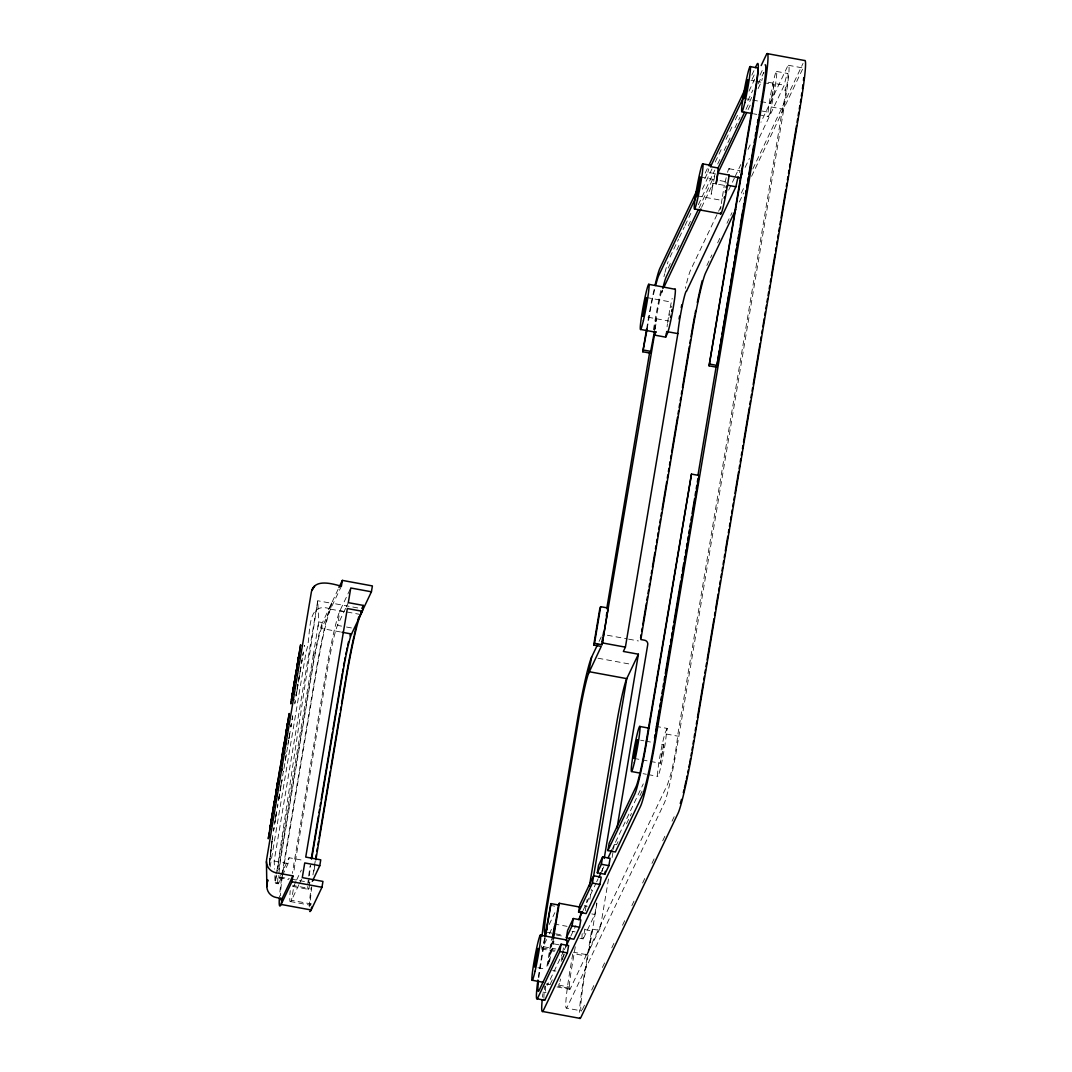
<?xml version="1.0" encoding="UTF-8"?>
<svg xmlns="http://www.w3.org/2000/svg" width="1072" height="1072" viewBox="0 0 1072 1072"><rect width="100%" height="100%" fill="white"/><g stroke="black" fill="none" stroke-linecap="round" stroke-linejoin="round"><path stroke-width="0.75" stroke-dasharray="5 3.75" d="M269.353 863.643L271.524 843.999M269.394 863.483L272.449 837.259L269.26 865.05M269.394 863.737L272.449 837.259M269.246 865.345L272.744 835.49M274.861 875.69L275.035 883.207L278.358 883.77L275.035 883.207L317.727 600.749L331.65 603.308M273.816 828.629L273.641 829.795L274.07 827.45M281.346 783.458L281.829 780.295L281.641 781.408M282.646 775.82L283.356 771.197L282.847 774.038M285.353 759.432L286.318 754.072M303.389 651.964L302.84 655.448M304.26 646.403L304.408 645.451L304.26 646.161M317.995 626.584L318.732 621.921L317.727 600.749L274.164 861.03L274.553 869.164M281.668 782.024L281.936 780.362M292.71 716.083L292.147 719.593M294.867 703.111L295.309 700.364M669.705 315.423L669.96 313.868M273.333 831.189L273.722 828.777M280.261 790.412L280.556 788.563M274.7 823.001L275.102 820.562M290.874 727.044L291.383 723.814L290.82 727.084M296.596 692.753L296.287 694.736L296.596 692.941M300.964 666.757L300.039 672.412M296.046 695.366L296.462 692.78M280.315 790.332L280.77 787.531M297.587 686.16L297.842 684.606M301.661 662.804L302.036 660.432M275.973 815.269L276.496 812.134M275.571 817.547L276.187 813.795M278.921 798.613L279.377 795.813M297.426 686.924L297.909 684.03M278.586 800.73L279.832 793.28M290.177 731.305L289.708 734.173M291.048 726.267L291.396 724.123M295.979 696.237L296.408 693.691M297.185 689.162L297.587 686.723M301.487 663.126L302.331 658.208M302.827 655.18L303.229 652.781M297.078 689.658L297.802 685.249M300.361 670.603L300.924 667.266M301.487 663.3L301.741 661.786M313.171 655.85L318.732 621.921L322.471 622.604L338.296 588.917M277.38 806.774L277.849 803.987M298.74 679.005L299.209 676.164M277.38 807.873L277.876 805.032M278.626 799.27L279.819 792.583M280.073 791.069L280.583 788.027M288.1 743.097L288.609 740.082M288.864 738.568L290.137 731.707M296.1 695.259L296.622 692.07M298.311 682.207L299.383 675.936M299.637 674.395L300.951 666.543M275.933 816.623L276.817 811.182M278.814 798.734L279.913 792.181M280.181 790.546L282.097 779.103M283.986 768.49L285.031 762.272M285.299 760.705L286.438 753.71M286.706 752.088L287.792 745.616M287.899 745.147L288.864 739.184M288.958 738.796L289.601 734.936M297.333 688.586L297.962 685.021M298.766 680.211L299.637 674.998M275.022 822.09L275.705 817.99M313.386 654.563L277.045 871.67M278.867 875.368A32.147 2.117 -79.6 0 0 279.899 877.017L278.921 882.886L275.182 882.202M282.445 875.462L288.1 863.59L289.078 857.734L304.1 860.494M278.988 873.077A32.147 2.117 -79.6 0 1 281.628 853.406L312.917 666.449A32.147 2.117 -79.6 0 1 321.493 628.473L330.672 609.177L331.543 603.107L361.586 608.641M292.763 885.539A38.27 2.533 -79.6 0 0 293.942 885.646L308.964 888.42L309.701 884.011M314.377 866.136L315.208 861.218M544.563 938.509L543.196 946.656L555.912 949.001M544.71 937.92L540.355 963.983A45.935 3.028 -79.6 0 0 538.131 978.414M646.617 328.97L647.702 322.444A45.935 3.028 -79.6 0 1 654.496 287.671M545.259 937.839L541.159 962.281A38.27 2.533 -79.6 0 0 538.787 978.24M647.153 328.876L649.243 316.548A22.968 1.514 -79.6 0 1 654.161 291.785L654.255 291.396A38.27 2.533 -79.6 0 1 654.979 288.341M546.921 966.301L551.544 938.603M653.451 329.694L654 326.397A57.406 3.792 -79.6 0 1 661.344 288.046M547.859 965.363L552.227 939.3M654.134 330.35L655.22 323.824A45.935 3.028 -79.6 0 1 662.014 289.051M548.676 963.661L552.763 939.219M654.67 330.27L656.654 318.531A22.968 1.514 -79.6 0 0 655.314 329.801M558.994 944.807L552.562 943.615L553.366 938.777M561.192 961.396L563.564 947.259M572.716 954.08L569.996 970.374A49.754 3.283 -79.6 0 0 567.302 1006.903L664.198 803.33A49.754 3.283 -79.6 0 0 677.464 744.544L784.825 103.006A49.754 3.283 -79.6 0 0 787.505 66.477L760.946 122.275M575.262 946.804L571.416 969.758A22.968 1.514 -79.6 0 0 570.17 986.629L569.406 988.223L558.15 986.146M585.272 910.798L587.188 899.328M584.856 929.022L583.208 938.911L579.939 938.308M589.828 899.368L591.476 889.492M726.173 177.684A22.968 1.514 -79.6 0 0 724.645 184.692L724.31 185.376L713.054 183.299L711.205 194.3A22.968 1.514 -79.6 0 1 715.372 173.677L707.855 172.297L703.58 181.262M608.507 878.986L600.508 926.865A3.832 3.712 25.5 0 1 596.139 929.839L592.374 929.143L591.556 930.858L584.2 974.85A57.406 3.792 -79.6 0 0 579.336 1012.383M592.374 929.143L585.017 973.135A49.754 3.283 -79.6 0 0 581.533 1010.883L566.512 1008.122M582.176 933.632A38.27 2.533 -79.6 0 0 583.208 938.911L594.826 914.483L596.756 902.946M601.995 871.657L602.544 868.36M596.89 903.415L588.876 951.293A3.832 3.712 25.5 0 1 584.508 954.268L573.386 952.217M722.474 196.377L724.31 185.376M612.099 857.533L613.211 850.927M613.479 849.279L614.591 842.672M667.226 728.424L665.591 731.841A22.968 1.514 -79.6 0 0 658.556 764.859A22.968 1.514 -79.6 0 0 660.097 769.736A22.968 1.514 -79.6 0 0 666.288 734.025L667.226 728.424L655.957 726.347M770.286 112.547L771.224 106.945A22.968 1.514 -79.6 0 0 776.677 74.785A22.968 1.514 -79.6 0 0 772.979 83.134L772.832 83.763A22.968 1.514 -79.6 0 0 768.57 107.924A22.968 1.514 -79.6 0 0 768.664 115.964L770.286 112.547L759.016 110.47M569.406 988.223A30.619 2.023 -79.6 0 0 570.371 988.585L667.266 784.999A30.619 2.023 -79.6 0 0 669.451 778.017A22.968 1.514 -79.6 0 0 674.114 759.204A22.968 1.514 -79.6 0 0 677.558 736.102L782.493 109.022A22.968 1.514 -79.6 0 0 787.933 76.862A22.968 1.514 -79.6 0 0 784.248 85.211L758.641 139.012M290.847 726.749L291.329 723.881M301.607 661.987L301.969 659.883M280.395 788.804L281.789 780.282M296.395 694.321L297.078 690.301M273.628 830.304L274.043 827.906M274.606 824.341L275.035 821.835M270.104 866.953L306.27 650.758C311.872 637.666 304.368 600.092 330.565 608.976L341.365 586.263M277.608 868.36L278.104 865.426M291.999 719.861L292.71 715.761M295.175 701.57L294.773 703.889M276.308 876.012L275.075 883.073L277.956 883.73M562.478 959.829L562.8 958.301M671.179 307.476L671.487 306.083M563.108 956.907L563.926 953.906M707.855 172.297L708.11 171.306A22.968 1.514 -79.6 0 1 708.766 168.867M726.012 183.366L726.253 182.588M350.088 589.412L339.945 610.705A53.587 3.538 -79.6 0 0 325.66 674.007L294.371 860.963A53.587 3.538 -79.6 0 0 292.415 873.358M345.599 608.333L337.492 625.365A38.27 2.533 -79.6 0 0 327.295 670.576L296.006 857.546A38.27 2.533 -79.6 0 0 293.661 873.251M346.283 606.913L348.306 602.652M280.609 875.529L289.078 857.734M281.735 876.95L278.921 882.886A38.27 2.533 -79.6 0 1 278.157 874.698M295.966 881.398L293.942 885.646L291.49 900.319L312.14 904.111M296.636 879.978L301.366 870.035M298.914 884.695L291.49 900.319A53.587 3.538 -79.6 0 1 290.244 890.591M299.597 883.274L301.621 879.027M705.162 173.182L708.043 167.152M751.82 75.161L754.688 69.131M752.035 79.449L755.613 71.945M670.027 257.066L678.643 238.976M679.353 237.461L684.378 226.902M685.102 225.401L690.837 213.341M702.321 189.208L712.371 168.09M715.238 162.06L721.697 148.485M725.999 139.44L732.457 125.866M735.338 119.836L738.916 112.292M748.966 91.187L754.715 79.127M668.191 268.067L670.335 263.538M676.794 249.964L679.661 243.934M688.278 225.844L690.435 221.314M698.328 204.725L714.836 170.046M717.704 164.016L719.861 159.487M724.163 150.442L730.622 136.868M734.923 127.823L739.948 117.263M747.841 100.674L752.866 90.115M760.048 75.04L763.639 67.496M698.998 208.089L715.372 173.677M745.965 109.384L751.686 97.364M758.118 83.844L763.88 72.333L763.693 72.976A22.968 1.514 -79.6 0 0 763.036 75.415M701.584 207.405L713.054 183.299M748.068 109.706L750.226 105.19M758.118 88.601L761.71 81.057A22.968 1.514 -79.6 0 1 762.326 78.35M720.759 206.722L690.609 270.05A49.754 3.283 -79.6 0 0 685.343 288.355M728.652 190.133L734.4 178.073M735.111 176.558L740.859 164.498M748.028 149.41L751.619 141.879M745.12 167.406L749.395 158.442M706.863 265.494L711.888 254.935M717.637 242.875L721.215 235.331M726.963 223.271L731.988 212.712M741.315 193.107L744.906 185.563M752.799 168.974L803.035 63.422M739.372 201.951L743.673 192.893M751.566 176.304L802.526 69.238M599.087 641.431L601.794 635.75M549.186 924.56L554.854 912.661M546.573 939.554L543.196 946.656A53.587 3.538 -79.6 0 1 541.494 945.772M549.279 933.886L551.973 928.205M552.562 943.615L553.782 941.055M563.631 951.253L547.846 984.431A30.619 2.023 -79.6 0 1 546.881 984.083L547.645 982.475A22.968 1.514 -79.6 0 1 546.908 982.099M564.341 949.752L565.788 946.737M570.8 936.178L575.825 925.618M583.007 910.543L595.925 883.395M596.648 881.881L598.082 878.866M601.66 871.335L605.251 863.791M611.71 850.217L643.294 783.86M550.164 984.31L553.701 976.86M562.21 958.984L564.341 954.509M618.048 841.667L616.628 844.642L610.625 843.53M626.53 823.832L631.475 813.434M639.971 795.612L642.088 791.149M600.065 928.071L587.242 954.281L584.307 955.621L574.11 953.812M582.337 1009.677L585.915 1002.132M591.664 990.072L595.255 982.528M602.424 967.453L606.015 959.909M611.764 947.849L615.341 940.305M622.524 925.23L626.115 917.686M631.85 905.626L635.441 898.081M642.61 883.006L646.202 875.462M651.95 863.402L655.541 855.858M662.71 840.783L666.302 833.239M672.037 821.179L675.628 813.635M774.024 84.567L770.647 103.368L774.131 84.621L764.175 82.758M663.608 744.437L660.231 763.237L663.756 744.839L658.677 743.539M788.295 65.271L803.317 68.032M776.409 71.409L787.679 73.486M768.142 82.249L784.248 85.211M751.03 80.333L754.313 80.949M755.948 81.244L762.527 82.45M744.357 98.53L750.936 99.736M752.584 100.044L759.15 101.25M760.798 101.559L770.647 103.368M771.224 106.945L782.493 109.022M753.509 113.806L756.792 114.409M758.427 114.704L768.289 116.526M728.973 168.693L740.229 170.756M700.311 177.001L713.456 179.426M720.036 180.632L726.602 181.838M696.934 195.801L721.59 200.33M646.362 297.493L671.018 302.023M647.917 317.191L669.29 321.131M607.368 635.24L626.959 638.845M628.594 639.14L638.389 640.949M360.607 614.511L339.945 610.705L337.492 625.365L345.01 626.758M598.015 658.221L631.381 664.359M330.672 609.177L345.693 611.938M346.511 627.026L352.514 628.138M340.467 631.957L321.493 628.473L322.471 622.604A38.27 2.533 -79.6 0 0 312.26 667.816L280.985 854.786A38.27 2.533 -79.6 0 0 278.64 870.491M666.288 734.025L677.558 736.102M640.6 740.203L643.883 740.806M645.532 741.114L652.098 742.32M633.941 758.4L640.507 759.606M642.155 759.914L648.721 761.12M650.369 761.415L660.231 763.237M643.079 773.676L646.362 774.279M648.011 774.574L657.873 776.396M584.32 905.666L587.322 906.229M550.164 905.331L554.68 906.162M591.824 913.934L594.826 914.483M274.164 861.03L288.1 863.59M554.01 923.943L567.061 926.342M585.031 929.652L591.556 930.858M279.899 877.017L289.386 878.772M290.968 879.053L309.942 882.551A32.147 2.117 -79.6 0 1 309.473 883.301M572.1 931.327L575.115 931.89M279.095 877.727L288.582 879.482M547.283 932.292L553.809 933.498M555.443 933.792L563.617 935.293M292.978 886.504L307.999 889.264M556.462 935.025L564.636 936.526M290.15 901.498L310.8 905.304A53.587 3.538 -79.6 0 1 311.751 886.772M542.338 947.956L555.041 950.301M541.266 948.921L554.412 951.346M537.903 967.721L546.117 969.235M552.683 970.441L555.966 971.044M558.539 985.101L569.808 987.178M546.881 984.083L550.097 984.672M557.025 986.937L569.902 989.309M542.995 992.136L545.996 992.685M662.322 290.74A22.968 1.514 -79.6 0 0 661.772 292.777A38.27 2.533 -79.6 0 1 662.483 289.721M549.561 961.718A22.968 1.514 -79.6 0 1 553.943 941.564M560.616 979.031A22.968 1.514 -79.6 0 1 559.959 981.47M559.383 983.319A22.968 1.514 -79.6 0 1 558.914 984.552M727.54 172.324A22.968 1.514 -79.6 0 1 729.161 173.168M720.679 209.308A22.968 1.514 -79.6 0 1 720.96 206.682M721.362 203.586A22.968 1.514 -79.6 0 1 722.26 197.637M663.957 276.616A57.406 3.792 -79.6 0 1 664.68 273.722M665.015 272.355A57.406 3.792 -79.6 0 1 668.111 261.635M545.393 991.131A38.27 2.533 -79.6 0 1 545.688 985.222M543.933 998.327A45.935 3.028 -79.6 0 1 544.831 985.985M542.472 997.148A57.406 3.792 -79.6 0 1 542.861 993.704M739.385 172.552A22.968 1.514 -79.6 0 1 739.868 171.319M667.065 326.786A22.968 1.514 -79.6 0 1 667.467 323.717M667.628 322.605A22.968 1.514 -79.6 0 1 668.566 316.629M668.781 315.369A22.968 1.514 -79.6 0 1 669.946 308.977M670.188 307.704A22.968 1.514 -79.6 0 1 672.184 298.364M330.565 608.976A53.587 3.538 -79.6 0 0 316.267 672.278L284.991 859.235A53.587 3.538 -79.6 0 0 280.382 895.817M308.964 888.42A38.27 2.533 -79.6 0 1 307.744 886.45M307.878 883.73A38.27 2.533 -79.6 0 1 308.2 880.219M308.682 876.025A38.27 2.533 -79.6 0 1 310.116 865.935M309.138 883.261A32.147 2.117 -79.6 0 1 309.031 878.611M309.299 875.677A32.147 2.117 -79.6 0 1 310.679 865.184M331.543 603.107A59.71 3.94 -79.6 0 0 315.624 673.645L284.335 860.602A59.71 3.94 -79.6 0 0 279.43 897.143M314.002 871.107A53.587 3.538 -79.6 0 1 314.766 866.377M309.259 906.899A59.71 3.94 -79.6 0 1 311.108 887.75M312.957 874.926A59.71 3.94 -79.6 0 1 314.136 867.623M785.441 87.06L785.106 90.825L785.441 87.06"/><path stroke-width="1.5" d="M267.544 879.817L266.834 885.874L267.25 883.663M267.558 879.777L267.008 884.668A11.484 11.149 8.7 0 0 276.496 897.559L282.097 898.591L292.911 875.878L276.027 872.769M726.186 187.546L726.401 186.099M274.218 803.008L274.512 801.079M277.568 782.828L278.05 779.666L275.919 792.302M282.472 769.843L279.953 769.415L289.226 713.496L273.601 807.243M281.856 757.931L282.767 751.941M283.062 750.025L284.12 743.177L286.626 743.593M294.036 699.828L291.517 699.413L292.683 692.15M298.86 656.144L299.142 654.335L296.261 671.782M278.157 779.733L276.174 791.726M276.482 789.783L279.819 769.026L282.338 769.441M298.592 657.846L299.008 654.523L297.346 664.211M275.879 793.481L275.142 797.983M286.881 727.767L287.604 723.185L286.479 729.764M298.659 656.761L297.882 662.174M292.937 691.36L293.152 690.046M272.717 811.504L269.876 829.165L270.546 825.427M273.655 805.715L268.281 838.76L269.367 832.609M286.666 729.107L285.929 733.543M294.13 683.4L292.482 694.227L293.018 691.145M294.746 679.889L291.517 699.413M274.204 803.652L276.053 792.65M295.778 673.658L290.874 703.862L292.026 697.269M295.859 674.368L296.341 671.434M296.596 669.973L300.629 644.821L293.808 686.093M297.708 662.67L297.962 661.156M273.373 807.538L274.861 798.64M294.72 679.795L296.368 669.933M272.811 812L269.863 829.674M272.998 811.008L273.641 807.122M293.299 689.671L295.014 679.259M338.966 587.496L342.357 580.394L372.399 585.928L371.421 591.798L350.758 587.992L348.306 602.652L363.328 605.425L362.349 611.295L347.328 608.521L305.734 857.077L320.756 859.838L319.778 865.707L304.743 862.933L302.291 877.606L322.953 881.412L321.975 887.268L311.161 909.981L281.119 904.446L291.919 881.733L292.911 875.878M342.357 580.394L341.365 586.263C332.548 583.771 314.217 578.21 311.362 592.079L266.58 859.69A11.497 11.135 25.5 0 0 276.027 872.755M311.295 858.672L318.438 816.033M318.987 812.75L319.536 809.467M320.086 806.184L320.635 802.915M321.185 799.632L332.427 732.39M332.977 729.107L342.316 673.35M311.684 858.94L342.96 671.983A32.147 2.117 -79.6 0 1 351.536 634.008L362.349 611.295M315.758 857.935L316.307 854.665M316.856 851.382L317.406 848.099M317.942 844.816L318.491 841.533M319.041 838.264L330.297 771.023M330.846 767.74L339.904 713.617M340.454 710.334L341.003 707.051M341.553 703.781L345.398 680.814M315.851 859.851L346.323 677.812A53.587 3.538 -79.6 0 1 360.607 614.511L361.103 611.576M311.657 907.046L311.161 909.981A59.71 3.94 -79.6 0 1 309.661 911.307M544.831 936.874L545.648 931.997A38.27 2.533 -79.6 0 1 547.712 903.884L579.001 716.927A38.27 2.533 -79.6 0 1 588.407 673.752L591.664 657.042L597.734 644.272M544.991 936.285L550.981 903.616L558.499 904.996L559.303 903.294L580.233 907.14M593.727 645.049L599.864 608.387L600.668 606.685L608.186 608.065L602.049 644.714L594.531 643.334L593.727 645.049L601.231 646.429L588.407 673.752M654.402 331.891L650.315 353.157L642.798 351.777L646.617 328.97M545.527 936.204L550.981 903.616M594.531 643.334L600.668 606.685M642.798 351.777L647.153 328.876M606.873 607.985L649.592 352.742M552.495 937.665L554.412 926.262M602.035 641.646L602.571 638.456M603.107 635.281L603.63 632.091M606.296 616.145L606.832 612.956M553.045 937.585L558.499 904.996M553.366 938.777L559.303 903.294M602.049 644.714L654.389 335.067L656.024 331.65A22.968 1.514 -79.6 0 1 655.649 332.213L640.627 329.439M537.903 980.036A45.935 3.028 -79.6 0 0 537.876 997.71L559.852 951.521L561.085 944.191L568.602 945.571L567.369 952.901L545.38 999.091A45.935 3.028 -79.6 0 1 544.161 999.948M654.389 335.067L665.658 337.144L666.369 332.95M566.364 937.839L567.597 930.496L573.292 918.53L580.81 919.91L579.577 927.24L573.882 939.219L566.364 937.839L572.073 925.86L573.292 918.53M578.585 912.178L579.805 904.835L593.647 875.757L601.164 877.137L599.931 884.467L586.089 913.558L578.585 912.178L592.427 883.087L626.758 678.63L638.389 654.201L623.368 651.441L625.405 647.153L677.866 333.62A22.968 1.514 -79.6 0 1 681.953 307.289A22.968 1.514 -79.6 0 1 686.495 291.303L735.915 186.756A22.968 1.514 -79.6 0 1 738.152 176.826M579.925 918.918L581.024 912.366M589.386 886.196L616.561 723.841A38.27 2.533 -79.6 0 1 626.758 678.63L589.198 671.715M597.305 872.822L598.538 865.493L602.611 856.943L610.115 858.324L608.896 865.653L604.822 874.203L597.305 872.822L601.379 864.273L602.611 856.943M746.635 112.721L717.932 173.034L716.096 184.036A22.968 1.514 -79.6 0 0 718.066 167.996L744.531 112.399M640.574 637.961L641.123 634.664M641.686 631.368L642.235 628.071M642.785 624.775L646.362 603.375M646.912 600.079L647.461 596.782M648.024 593.499L648.573 590.203M649.123 586.907L649.672 583.61M650.222 580.314L650.771 577.031M651.32 573.734L651.87 570.438M652.433 567.142L654.912 552.321M655.461 549.038L656.01 545.742M656.56 542.445L657.109 539.149M657.659 535.853L658.208 532.57M658.771 529.273L659.32 525.977M659.87 522.68L660.419 519.397M660.968 516.101L661.518 512.805M662.067 509.508L666.757 481.516M667.307 478.219L667.856 474.923M668.405 471.64L668.955 468.343M669.518 465.047L670.067 461.751M670.616 458.468L671.166 455.171M671.715 451.875L677.504 417.289M678.053 414.006L678.603 410.71M679.152 407.414L679.715 404.117M680.264 400.821L680.814 397.538M681.363 394.241L681.913 390.945M682.462 387.649L689.35 346.484M689.899 343.187L690.462 339.891M691.011 336.608L691.561 333.312M604.206 858.471L638.389 654.201M607.891 850.578L609.124 843.249L635.991 786.794A38.27 2.533 -79.6 0 0 643.24 757.77L643.414 756.939A22.968 1.514 -79.6 0 0 645.84 743.66L691.48 474.092L698.998 475.472L654.523 741.261A45.935 3.028 -79.6 0 1 642.275 795.518L615.408 851.972L607.891 850.578L634.758 794.124A45.935 3.028 -79.6 0 0 647.006 739.868L691.48 474.092M604.822 874.203L605.318 871.281M617.07 827.825L647.743 644.594A3.832 3.712 25.5 0 0 644.594 640.225L640.842 639.542L692.378 331.596A49.754 3.283 -79.6 0 1 705.644 272.824L735.781 209.482M717.932 173.034L729.201 175.111L727.365 186.113A22.968 1.514 -79.6 0 1 720.505 212.859M765.086 64.883A45.935 3.028 -79.6 0 1 761.87 99.723L716.592 367.214L709.074 365.82L754.835 91.991A22.968 1.514 -79.6 0 0 757.609 67.965L750.105 66.571M709.074 365.82L754.366 98.329A45.935 3.028 -79.6 0 0 756.845 64.601L755.412 67.63M697.952 475.378L716.19 366.396M654.536 738.018L655.086 734.709M655.635 731.412L659.226 709.945M659.789 706.649L660.339 703.353M660.888 700.043L661.437 696.746M661.987 693.437L662.55 690.14M663.099 686.844L663.648 683.534M664.198 680.238L664.761 676.928M665.31 673.631L670 645.572M670.563 642.262L671.112 638.966M671.662 635.669L672.211 632.359M672.76 629.063L673.323 625.753M673.873 622.457L680.774 581.185M681.336 577.888L681.886 574.579M682.435 571.282L683.815 563.028M684.365 559.731L684.928 556.422M685.477 553.125L686.026 549.815M686.576 546.519L687.125 543.223M687.688 539.913L688.237 536.616M688.787 533.32L689.336 530.01M689.899 526.714L690.448 523.404M690.998 520.108L691.547 516.811M692.11 513.501L694.589 498.641M695.138 495.344L695.701 492.048M696.251 488.738L696.8 485.442M697.349 482.145L697.899 478.836M716.592 367.214L719.352 350.705M719.902 347.395L720.451 344.099M721 340.789L721.563 337.492M722.113 334.196L729.014 292.924M729.563 289.614L730.126 286.318M730.675 283.021L733.154 268.161M733.717 264.864L734.266 261.555M734.816 258.258L735.365 254.948M735.928 251.652L736.477 248.356M737.027 245.046L737.576 241.749M738.139 238.44L738.688 235.143M739.238 231.847L739.787 228.537M740.337 225.241L742.829 210.38M743.378 207.084L743.928 203.774M744.491 200.477L745.04 197.181M745.589 193.871L746.139 190.575M746.702 187.265L747.251 183.969M747.8 180.672L748.35 177.362M748.913 174.066L753.603 145.993M754.152 142.697L754.715 139.4M755.264 136.09L755.814 132.794M756.363 129.498L756.912 126.188M757.475 122.891L758.025 119.582M693.035 744.022L693.584 740.725M694.147 737.415L694.696 734.119M695.246 730.823L695.795 727.526M696.344 724.23L696.907 720.933M697.457 717.624L703.245 682.998M703.795 679.702L704.358 676.405M704.907 673.095L705.456 669.799M706.006 666.503L706.555 663.206M707.118 659.91L714.006 618.678M714.568 615.382L715.118 612.085M715.667 608.789L718.146 593.942M718.709 590.645L719.258 587.349M719.808 584.039L720.357 580.743M720.907 577.446L721.469 574.15M722.019 570.853L722.568 567.557M723.118 564.261L723.667 560.951M724.23 557.654L724.779 554.358M725.329 551.062L727.808 536.214M728.357 532.918L728.92 529.622M729.469 526.325L730.019 523.029M730.568 519.732L731.117 516.423M731.68 513.126L732.23 509.83M732.779 506.533L733.328 503.237M733.878 499.941L734.441 496.631M734.99 493.334L738.568 471.894M739.131 468.598L739.68 465.302M740.229 462.005L740.779 458.709M741.328 455.412L741.891 452.103M742.44 448.806L742.99 445.51M743.539 442.213L749.341 407.574M749.891 404.278L750.44 400.982M750.99 397.685L751.539 394.389M752.102 391.092L752.651 387.796M753.201 384.486L760.102 343.268M760.651 339.958L761.2 336.662M761.763 333.365L762.313 330.069M762.862 326.772L764.242 318.518M764.792 315.222L765.341 311.925M765.89 308.629L766.453 305.332M767.003 302.036L767.552 298.74M768.101 295.43L768.651 292.133M769.214 288.837L769.763 285.541M770.312 282.244L770.862 278.948M771.411 275.638L775.002 254.198M775.552 250.902L776.101 247.605M776.664 244.309L777.213 241.012M777.763 237.716L778.312 234.42M778.862 231.11L779.424 227.813M779.974 224.517L780.523 221.221M781.073 217.924L785.763 189.891M786.325 186.582L786.875 183.285M787.424 179.989L787.974 176.692M788.523 173.396L789.072 170.1M789.635 166.803L790.185 163.493M790.734 160.197L796.536 125.571M797.086 122.275L797.635 118.965M798.184 115.669L798.734 112.372M799.297 109.076L799.846 105.78M271.94 817.159L272.315 814.894M292.227 696.076L293.567 687.956M271.752 818.284L270.827 823.711M671.702 311.215L671.983 309.594M725.355 192.37L725.65 190.722M670.456 317.379L670.764 315.985M724.096 198.106L724.404 196.886M663.38 287.658A22.968 1.514 -79.6 0 1 663.957 287.149L700.86 208.906M361.974 608.266L363.328 605.425M360.607 614.511L371.421 591.798M312.341 881.318L319.778 865.707M697.269 189.771L659.95 268.188A45.935 3.028 -79.6 0 0 655.086 285.085M708.753 165.651L745.362 88.735M696.465 196.23L658.731 275.517A38.27 2.533 -79.6 0 0 655.662 285.527M718.066 167.996L710.562 166.616L743.459 97.485M761.174 65.553L766.199 54.994A57.406 3.792 -79.6 0 1 763.103 97.15L655.742 738.688A57.406 3.792 -79.6 0 1 640.426 806.506L543.544 1010.092A57.406 3.792 -79.6 0 1 542.151 1000.283M698.274 209.576L666.235 276.911A38.27 2.533 -79.6 0 0 662.831 288.288M729.201 175.111L728.88 175.795L740.136 177.872L742.28 173.383M665.658 337.144L667.293 333.727A22.968 1.514 -79.6 0 0 672.734 310.491A22.968 1.514 -79.6 0 0 675.266 289.306A22.968 1.514 -79.6 0 0 674.958 289.226M607.368 609.767L608.186 608.065M545.648 931.997L547.068 929.022M561.085 944.191L539.095 990.381A38.27 2.533 -79.6 0 1 538.466 981.014M565.788 946.737L570.09 937.678M578.706 919.588L582.284 912.044M598.792 877.365L600.95 872.836M608.119 857.761L611.71 850.217M311.805 590.391L314.632 586.036L311.845 590.203M282.512 752.732L285.031 753.147M767.11 53.6L804.67 60.514A57.406 3.792 -79.6 0 1 800.65 104.064L693.303 745.603A57.406 3.792 -79.6 0 1 677.986 813.42L581.104 1017.006A57.406 3.792 -79.6 0 1 579.577 1018.078M741.998 111.689L751.861 113.498M702.683 163.842L710.187 165.235M727.861 185.282L735.915 186.756M694.576 208.96L720.866 213.797M648.734 284.335L663.756 287.095M663.957 287.149L675.266 289.306M666.596 331.543L677.866 333.62M643.615 350.062L651.133 351.442M709.892 364.118L717.396 365.498M602.866 643.012L625.405 647.153M342.048 632.252L351.536 634.008M639.676 726.441L648.694 728.102M631.582 771.545L639.796 773.059M601.379 864.273L608.896 865.653M592.427 883.087L599.931 884.467M579.805 911.723L582.806 912.272M572.073 925.86L579.577 927.24M291.919 881.733L321.975 887.268M540.342 935.159L566.632 939.997M559.852 951.521L567.369 952.901M532.248 980.264L542.767 982.207M537.139 998.823L544.656 1000.203M542.62 1011.486L580.18 1018.4M710.562 166.616L710.548 166.173A22.968 1.514 -79.6 0 0 709.825 165.785M266.432 861.62L266.861 886.611M566.271 940.559A22.968 1.514 -79.6 0 1 566.82 944.486M591.664 657.042A53.587 3.538 -79.6 0 0 577.366 720.344L546.09 907.314A53.587 3.538 -79.6 0 0 542.03 936.084M679.072 318.974A49.754 3.283 -79.6 0 1 679.594 316.119M681.216 307.651A49.754 3.283 -79.6 0 1 681.765 304.877M691.829 331.704A57.406 3.792 -79.6 0 1 694.763 315.356M695.071 313.734A57.406 3.792 -79.6 0 1 695.701 310.478M697.296 302.532A57.406 3.792 -79.6 0 1 702.227 280.636M692.485 747.318A49.754 3.283 -79.6 0 1 692.016 750.105M691.52 752.933A49.754 3.283 -79.6 0 1 691.025 755.76M690.502 758.601A49.754 3.283 -79.6 0 1 689.711 762.875M689.443 764.282A49.754 3.283 -79.6 0 1 688.894 767.096M688.345 769.884A49.754 3.283 -79.6 0 1 687.795 772.631M687.125 775.86A49.754 3.283 -79.6 0 1 686.455 779.022M686.12 780.55A49.754 3.283 -79.6 0 1 684.485 787.799M684.083 789.474A49.754 3.283 -79.6 0 1 683.306 792.664M681.511 799.417A49.754 3.283 -79.6 0 1 680.264 803.437M803.732 77.747A49.754 3.283 -79.6 0 1 803.464 80.454M802.968 84.701A49.754 3.283 -79.6 0 1 802.446 88.735M801.829 93.063A49.754 3.283 -79.6 0 1 801.387 96.118M800.905 99.254A49.754 3.283 -79.6 0 1 800.382 102.483M280.449 898.43A53.587 3.538 -79.6 0 0 282.097 898.591L281.119 904.446A59.71 3.94 -79.6 0 1 279.323 898.684M342.558 671.903A38.27 2.533 -79.6 0 1 343.067 668.982M343.589 666.034A38.27 2.533 -79.6 0 1 344.407 661.598M344.688 660.138A38.27 2.533 -79.6 0 1 345.251 657.216M345.827 654.349A38.27 2.533 -79.6 0 1 346.403 651.535M346.698 650.168A38.27 2.533 -79.6 0 1 347.274 647.488M347.837 644.915A38.27 2.533 -79.6 0 1 348.588 641.686M350.008 636.018A38.27 2.533 -79.6 0 1 350.651 633.632M345.666 679.179A59.71 3.94 -79.6 0 1 348.641 662.375M348.936 660.848A59.71 3.94 -79.6 0 1 350.705 651.763M351 650.275A59.71 3.94 -79.6 0 1 354.001 636.138M354.296 634.825A59.71 3.94 -79.6 0 1 356.025 627.415M357.659 620.929A59.71 3.94 -79.6 0 1 358.798 616.789M534.472 966.113L534.606 967.105L538.09 948.372L534.472 966.113M633.793 757.395L633.941 758.4L637.411 739.653L633.793 757.395M642.852 315.289L642.999 316.28L646.362 297.493L642.852 315.289M696.8 194.796L696.934 195.801L700.311 177.001L696.8 194.796M744.223 97.525L744.357 98.53L747.733 79.73L744.223 97.525M267.491 880.3L266.915 885.258L267.504 880.286M643.428 320.434A22.968 1.514 -79.6 0 0 648.975 284.469A22.968 1.514 -79.6 0 0 641.632 315.758A22.968 1.514 -79.6 0 0 643.428 320.434M634.369 762.554A22.968 1.514 -79.6 0 0 639.917 726.575A22.968 1.514 -79.6 0 0 632.587 757.877A22.968 1.514 -79.6 0 0 634.369 762.554M535.049 971.259A22.968 1.514 -79.6 0 0 540.596 935.293A22.968 1.514 -79.6 0 0 533.253 966.582A22.968 1.514 -79.6 0 0 535.049 971.259M744.799 102.684A22.968 1.514 -79.6 0 0 750.346 66.705A22.968 1.514 -79.6 0 0 743.003 98.008A22.968 1.514 -79.6 0 0 744.799 102.684M697.376 199.955A22.968 1.514 -79.6 0 0 702.924 163.976A22.968 1.514 -79.6 0 0 695.581 195.278A22.968 1.514 -79.6 0 0 697.376 199.955"/></g></svg>
